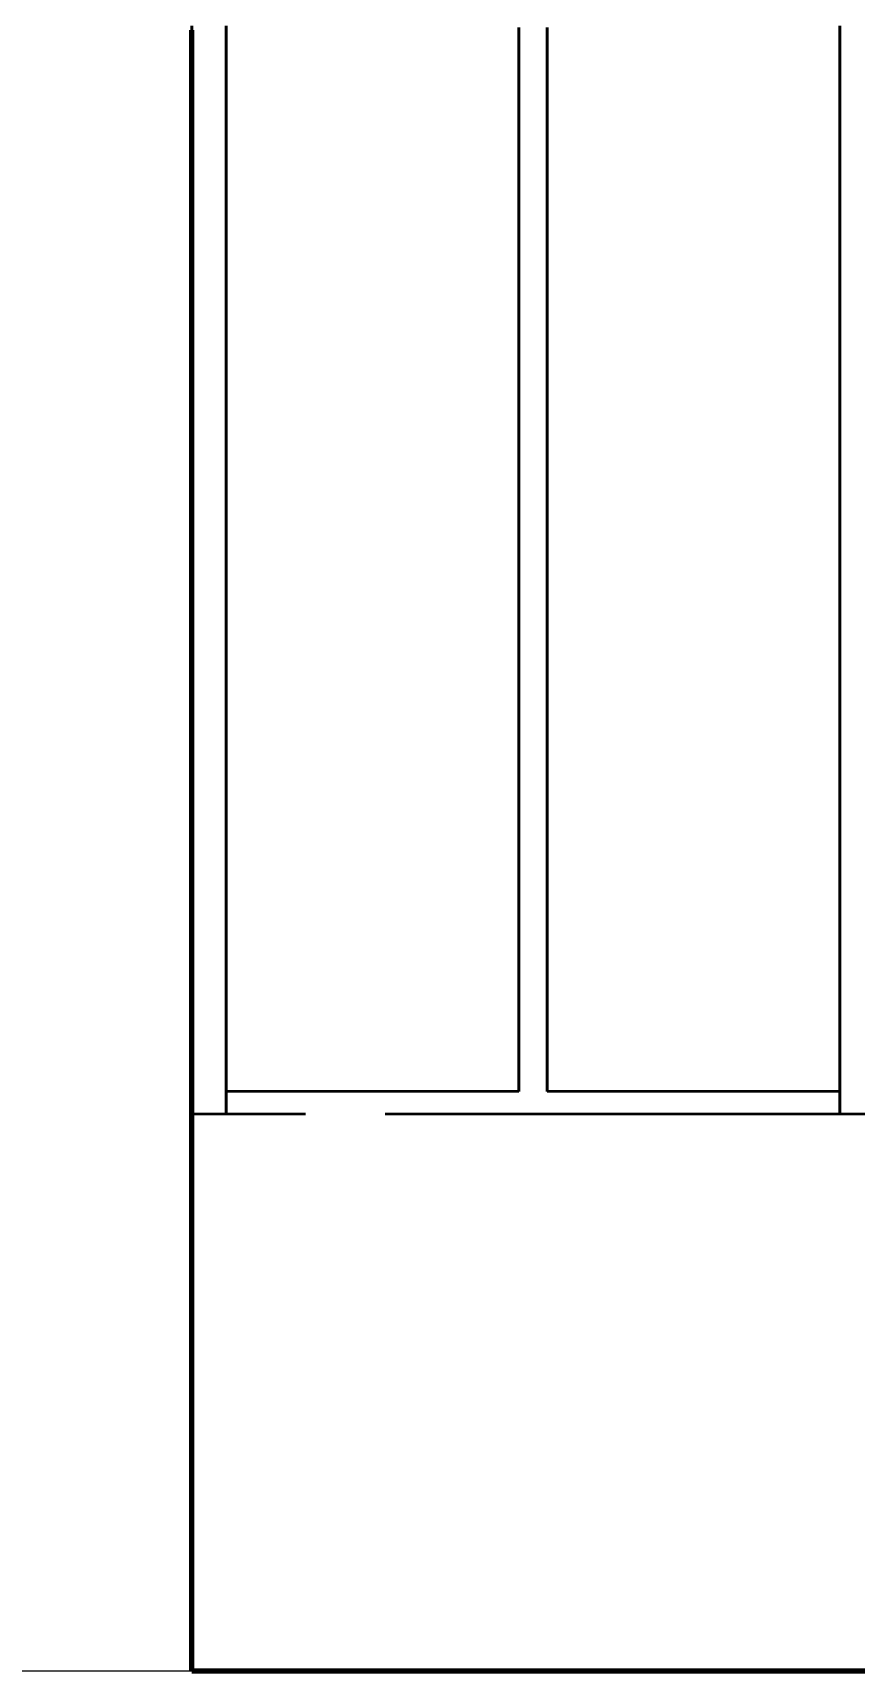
# Model space of a CAD drawing. Header units: millimetres. Extents: x 0 to 2382, y 0 to 420.
# Drawn here: x 137.39 to 144.62, y 212.21 to 226.62 of the extents above; entities that cross this region are included whole.
import ezdxf

# ---------------------------------------------------------------- set-up
doc = ezdxf.new("R2010")
doc.units = ezdxf.units.MM
doc.linetypes.add('IRAM-E-TRAZOS', pattern=[5, 4, -1])
for name, color, linetype, lineweight in [('01-VISIBLE', 7, 'CONTINUOUS', 70), ('02-OCULTA', 4, 'IRAM-E-TRAZOS', 35), ('04-COTA', 3, 'CONTINUOUS', 18)]:
    doc.layers.add(name, color=color, linetype=linetype, lineweight=lineweight)
doc.styles.add('ISO3098', font='isocpeur.ttf')
doc.dimstyles.new('FLAMA-IRAM', dxfattribs={"dimtxt": 3.5, "dimasz": 3.5, "dimexe": 2, "dimexo": 1.5, "dimgap": 1, "dimtad": 1, "dimdec": 1, "dimtxsty": 'ISO3098', "dimblk": 'IRAM_FLECHA', "dimblk1": 'IRAM_FLECHA', "dimblk2": 'IRAM_FLECHA', "dimcen": 2.5, "dimclrd": 256, "dimclre": 256, "dimclrt": 256, "dimazin": 3, "dimtfac": 1, "dimtmove": 0, "dimatfit": 3, "dimlwd": 18, "dimlwe": 18})

# ---------------------------------------------------------------- blocks, each defined once
blk = doc.blocks.new('IRAM_FLECHA')
blk.add_solid([(0, 0), (-1, 0.125), (-1, -0.125)])

msp = doc.modelspace()

# ---------------------------------------------------------------- linework, layer by layer
at = {"layer": '01-VISIBLE'}
msp.add_line((144.791, 212.209), (138.791, 212.209), dxfattribs=at)
msp.add_lwpolyline([(138.791, 212.209), (138.791, 212.297), (138.791, 212.384), (138.791, 212.472), (138.791, 212.559), (138.791, 212.647), (138.791, 212.734), (138.791, 212.822), (138.791, 212.909), (138.791, 212.997), (138.791, 213.084), (138.791, 213.172), (138.791, 213.259), (138.791, 213.347), (138.791, 213.434), (138.791, 213.522), (138.791, 213.609), (138.791, 213.697), (138.791, 213.784), (138.791, 213.872), (138.791, 213.959), (138.791, 214.047), (138.791, 214.134), (138.791, 214.222), (138.791, 214.309), (138.791, 214.397), (138.791, 214.484), (138.791, 214.572), (138.791, 214.659), (138.791, 214.747), (138.791, 214.834), (138.791, 214.922), (138.791, 215.009), (138.791, 215.097), (138.791, 215.184), (138.791, 215.272), (138.791, 215.359), (138.791, 215.447), (138.791, 215.534), (138.791, 215.622), (138.791, 215.709), (138.791, 215.797), (138.791, 215.884), (138.791, 215.972), (138.791, 216.059), (138.791, 216.147), (138.791, 216.234), (138.791, 216.322), (138.791, 216.409), (138.791, 216.497), (138.791, 216.584), (138.791, 216.672), (138.791, 216.759), (138.791, 216.847), (138.791, 216.934), (138.791, 217.022), (138.791, 217.109), (138.791, 217.197), (138.791, 217.284), (138.791, 217.372), (138.791, 217.459), (138.791, 217.547), (138.791, 217.634), (138.791, 217.722), (138.791, 217.809), (138.791, 217.897), (138.791, 217.984), (138.791, 218.072), (138.791, 218.159), (138.791, 218.247), (138.791, 218.334), (138.791, 218.422), (138.791, 218.509), (138.791, 218.597), (138.791, 218.684), (138.791, 218.772), (138.791, 218.859), (138.791, 218.947), (138.791, 219.034), (138.791, 219.122), (138.791, 219.209), (138.791, 219.297), (138.791, 219.384), (138.791, 219.472), (138.791, 219.559), (138.791, 219.647), (138.791, 219.734), (138.791, 219.822), (138.791, 219.909), (138.791, 219.997), (138.791, 220.084), (138.791, 220.172), (138.791, 220.259), (138.791, 220.347), (138.791, 220.434), (138.791, 220.522), (138.791, 220.609), (138.791, 220.697), (138.791, 220.784), (138.791, 220.872), (138.791, 220.959), (138.791, 221.047), (138.791, 221.134), (138.791, 221.222), (138.791, 221.309), (138.791, 221.397), (138.791, 221.484), (138.791, 221.572), (138.791, 221.659), (138.791, 221.747), (138.791, 221.834), (138.791, 221.922), (138.791, 222.009), (138.791, 222.097), (138.791, 222.184), (138.791, 222.272), (138.791, 222.359), (138.791, 222.447), (138.791, 222.534), (138.791, 222.622), (138.791, 222.709), (138.791, 222.797), (138.791, 222.884), (138.791, 222.972), (138.791, 223.059), (138.791, 223.147), (138.791, 223.234), (138.791, 223.322), (138.791, 223.409), (138.791, 223.497), (138.791, 223.584), (138.791, 223.672), (138.791, 223.759), (138.791, 223.847), (138.791, 223.934), (138.791, 224.022), (138.791, 224.109), (138.791, 224.197), (138.791, 224.284), (138.791, 224.372), (138.791, 224.459), (138.791, 224.547), (138.791, 224.634), (138.791, 224.722), (138.791, 224.809), (138.791, 224.897), (138.791, 224.984), (138.791, 225.072), (138.791, 225.159), (138.791, 225.247), (138.791, 225.334), (138.791, 225.422), (138.791, 225.509), (138.791, 225.597), (138.791, 225.684), (138.791, 225.772), (138.791, 225.859), (138.791, 225.947), (138.791, 226.034), (138.791, 226.122), (138.791, 226.209), (138.791, 226.297), (138.791, 226.384), (138.791, 226.472), (138.791, 226.559), (138.791, 226.647)], dxfattribs=at)
at = {"layer": '02-OCULTA'}
for p, q in [((141.666, 217.309), (139.091, 217.309)), ((144.491, 217.309), (141.916, 217.309)), ((144.791, 217.109), (138.791, 217.109)), ((144.491, 217.109), (139.091, 217.109))]:
    msp.add_line(p, q, dxfattribs=at)
for points in [[(138.791, 217.109), (138.791, 217.172), (138.791, 217.235), (138.791, 217.298), (138.791, 217.361), (138.791, 217.424), (138.791, 217.487), (138.791, 217.55), (138.791, 217.613), (138.791, 217.676), (138.791, 217.739), (138.791, 217.802), (138.791, 217.865), (138.791, 217.928), (138.791, 217.991), (138.791, 218.054), (138.791, 218.117), (138.791, 218.18), (138.791, 218.243), (138.791, 218.306), (138.791, 218.369), (138.791, 218.432), (138.791, 218.495), (138.791, 218.558), (138.791, 218.621), (138.791, 218.684), (138.791, 218.747), (138.791, 218.81), (138.791, 218.873), (138.791, 218.936), (138.791, 218.999), (138.791, 219.062), (138.791, 219.125), (138.791, 219.188), (138.791, 219.251), (138.791, 219.314), (138.791, 219.377), (138.791, 219.44), (138.791, 219.503), (138.791, 219.566), (138.791, 219.629), (138.791, 219.692), (138.791, 219.755), (138.791, 219.818), (138.791, 219.881), (138.791, 219.944), (138.791, 220.007), (138.791, 220.07), (138.791, 220.133), (138.791, 220.196), (138.791, 220.259), (138.791, 220.322), (138.791, 220.385), (138.791, 220.448), (138.791, 220.511), (138.791, 220.574), (138.791, 220.637), (138.791, 220.7), (138.791, 220.763), (138.791, 220.826), (138.791, 220.889), (138.791, 220.952), (138.791, 221.015), (138.791, 221.078), (138.791, 221.141), (138.791, 221.204), (138.791, 221.267), (138.791, 221.33), (138.791, 221.393), (138.791, 221.456), (138.791, 221.519), (138.791, 221.582), (138.791, 221.645), (138.791, 221.708), (138.791, 221.771), (138.791, 221.834), (138.791, 221.897), (138.791, 221.96), (138.791, 222.023), (138.791, 222.086), (138.791, 222.149), (138.791, 222.212), (138.791, 222.275), (138.791, 222.338), (138.791, 222.401), (138.791, 222.464), (138.791, 222.527), (138.791, 222.59), (138.791, 222.653), (138.791, 222.716), (138.791, 222.779), (138.791, 222.842), (138.791, 222.905), (138.791, 222.968), (138.791, 223.031), (138.791, 223.094), (138.791, 223.157), (138.791, 223.22), (138.791, 223.283), (138.791, 223.346), (138.791, 223.409), (138.791, 223.472), (138.791, 223.535), (138.791, 223.598), (138.791, 223.661), (138.791, 223.724), (138.791, 223.787), (138.791, 223.85), (138.791, 223.913), (138.791, 223.976), (138.791, 224.039), (138.791, 224.102), (138.791, 224.165), (138.791, 224.228), (138.791, 224.291), (138.791, 224.354), (138.791, 224.417), (138.791, 224.48), (138.791, 224.543), (138.791, 224.606), (138.791, 224.669), (138.791, 224.732), (138.791, 224.795), (138.791, 224.858), (138.791, 224.921), (138.791, 224.984), (138.791, 225.047), (138.791, 225.11), (138.791, 225.173), (138.791, 225.236), (138.791, 225.299), (138.791, 225.362), (138.791, 225.425), (138.791, 225.488), (138.791, 225.551), (138.791, 225.614), (138.791, 225.677), (138.791, 225.74), (138.791, 225.803), (138.791, 225.866), (138.791, 225.929), (138.791, 225.992), (138.791, 226.055), (138.791, 226.118), (138.791, 226.181), (138.791, 226.244), (138.791, 226.307), (138.791, 226.37), (138.791, 226.433), (138.791, 226.496), (138.791, 226.559), (138.791, 226.622), (138.791, 226.685)], [(138.791, 226.685), (138.791, 226.622), (138.791, 226.559), (138.791, 226.496), (138.791, 226.433), (138.791, 226.37), (138.791, 226.307), (138.791, 226.244), (138.791, 226.181), (138.791, 226.118), (138.791, 226.055), (138.791, 225.992), (138.791, 225.929), (138.791, 225.866), (138.791, 225.803), (138.791, 225.74), (138.791, 225.677), (138.791, 225.614), (138.791, 225.551), (138.791, 225.488), (138.791, 225.425), (138.791, 225.362), (138.791, 225.299), (138.791, 225.236), (138.791, 225.173), (138.791, 225.11), (138.791, 225.047), (138.791, 224.984), (138.791, 224.921), (138.791, 224.858), (138.791, 224.795), (138.791, 224.732), (138.791, 224.669), (138.791, 224.606), (138.791, 224.543), (138.791, 224.48), (138.791, 224.417), (138.791, 224.354), (138.791, 224.291), (138.791, 224.228), (138.791, 224.165), (138.791, 224.102), (138.791, 224.039), (138.791, 223.976), (138.791, 223.913), (138.791, 223.85), (138.791, 223.787), (138.791, 223.724), (138.791, 223.661), (138.791, 223.598), (138.791, 223.535), (138.791, 223.472), (138.791, 223.409), (138.791, 223.346), (138.791, 223.283), (138.791, 223.22), (138.791, 223.157), (138.791, 223.094), (138.791, 223.031), (138.791, 222.968), (138.791, 222.905), (138.791, 222.842), (138.791, 222.779), (138.791, 222.716), (138.791, 222.653), (138.791, 222.59), (138.791, 222.527), (138.791, 222.464), (138.791, 222.401), (138.791, 222.338), (138.791, 222.275), (138.791, 222.212), (138.791, 222.149), (138.791, 222.086), (138.791, 222.023), (138.791, 221.96), (138.791, 221.897), (138.791, 221.834), (138.791, 221.771), (138.791, 221.708), (138.791, 221.645), (138.791, 221.582), (138.791, 221.519), (138.791, 221.456), (138.791, 221.393), (138.791, 221.33), (138.791, 221.267), (138.791, 221.204), (138.791, 221.141), (138.791, 221.078), (138.791, 221.015), (138.791, 220.952), (138.791, 220.889), (138.791, 220.826), (138.791, 220.763), (138.791, 220.7), (138.791, 220.637), (138.791, 220.574), (138.791, 220.511), (138.791, 220.448), (138.791, 220.385), (138.791, 220.322), (138.791, 220.259), (138.791, 220.196), (138.791, 220.133), (138.791, 220.07), (138.791, 220.007), (138.791, 219.944), (138.791, 219.881), (138.791, 219.818), (138.791, 219.755), (138.791, 219.692), (138.791, 219.629), (138.791, 219.566), (138.791, 219.503), (138.791, 219.44), (138.791, 219.377), (138.791, 219.314), (138.791, 219.251), (138.791, 219.188), (138.791, 219.125), (138.791, 219.062), (138.791, 218.999), (138.791, 218.936), (138.791, 218.873), (138.791, 218.81), (138.791, 218.747), (138.791, 218.684), (138.791, 218.621), (138.791, 218.558), (138.791, 218.495), (138.791, 218.432), (138.791, 218.369), (138.791, 218.306), (138.791, 218.243), (138.791, 218.18), (138.791, 218.117), (138.791, 218.054), (138.791, 217.991), (138.791, 217.928), (138.791, 217.865), (138.791, 217.802), (138.791, 217.739), (138.791, 217.676), (138.791, 217.613), (138.791, 217.55), (138.791, 217.487), (138.791, 217.424), (138.791, 217.361), (138.791, 217.298), (138.791, 217.235), (138.791, 217.172), (138.791, 217.109)], [(138.791, 226.647), (138.791, 226.559), (138.791, 226.472), (138.791, 226.384), (138.791, 226.297), (138.791, 226.209), (138.791, 226.122), (138.791, 226.034), (138.791, 225.947), (138.791, 225.859), (138.791, 225.772), (138.791, 225.684), (138.791, 225.597), (138.791, 225.509), (138.791, 225.422), (138.791, 225.334), (138.791, 225.247), (138.791, 225.159), (138.791, 225.072), (138.791, 224.984), (138.791, 224.897), (138.791, 224.809), (138.791, 224.722), (138.791, 224.634), (138.791, 224.547), (138.791, 224.459), (138.791, 224.372), (138.791, 224.284), (138.791, 224.197), (138.791, 224.109), (138.791, 224.022), (138.791, 223.934), (138.791, 223.847), (138.791, 223.759), (138.791, 223.672), (138.791, 223.584), (138.791, 223.497), (138.791, 223.409), (138.791, 223.322), (138.791, 223.234), (138.791, 223.147), (138.791, 223.059), (138.791, 222.972), (138.791, 222.884), (138.791, 222.797), (138.791, 222.709), (138.791, 222.622), (138.791, 222.534), (138.791, 222.447), (138.791, 222.359), (138.791, 222.272), (138.791, 222.184), (138.791, 222.097), (138.791, 222.009), (138.791, 221.922), (138.791, 221.834), (138.791, 221.747), (138.791, 221.659), (138.791, 221.572), (138.791, 221.484), (138.791, 221.397), (138.791, 221.309), (138.791, 221.222), (138.791, 221.134), (138.791, 221.047), (138.791, 220.959), (138.791, 220.872), (138.791, 220.784), (138.791, 220.697), (138.791, 220.609), (138.791, 220.522), (138.791, 220.434), (138.791, 220.347), (138.791, 220.259), (138.791, 220.172), (138.791, 220.084), (138.791, 219.997), (138.791, 219.909), (138.791, 219.822), (138.791, 219.734), (138.791, 219.647), (138.791, 219.559), (138.791, 219.472), (138.791, 219.384), (138.791, 219.297), (138.791, 219.209), (138.791, 219.122), (138.791, 219.034), (138.791, 218.947), (138.791, 218.859), (138.791, 218.772), (138.791, 218.684), (138.791, 218.597), (138.791, 218.509), (138.791, 218.422), (138.791, 218.334), (138.791, 218.247), (138.791, 218.159), (138.791, 218.072), (138.791, 217.984), (138.791, 217.897), (138.791, 217.809), (138.791, 217.722), (138.791, 217.634), (138.791, 217.547), (138.791, 217.459), (138.791, 217.372), (138.791, 217.284), (138.791, 217.197), (138.791, 217.109), (138.791, 217.022), (138.791, 216.934), (138.791, 216.847), (138.791, 216.759), (138.791, 216.672), (138.791, 216.584), (138.791, 216.497), (138.791, 216.409), (138.791, 216.322), (138.791, 216.234), (138.791, 216.147), (138.791, 216.059), (138.791, 215.972), (138.791, 215.884), (138.791, 215.797), (138.791, 215.709), (138.791, 215.622), (138.791, 215.534), (138.791, 215.447), (138.791, 215.359), (138.791, 215.272), (138.791, 215.184), (138.791, 215.097), (138.791, 215.009), (138.791, 214.922), (138.791, 214.834), (138.791, 214.747), (138.791, 214.659), (138.791, 214.572), (138.791, 214.484), (138.791, 214.397), (138.791, 214.309), (138.791, 214.222), (138.791, 214.134), (138.791, 214.047), (138.791, 213.959), (138.791, 213.872), (138.791, 213.784), (138.791, 213.697), (138.791, 213.609), (138.791, 213.522), (138.791, 213.434), (138.791, 213.347), (138.791, 213.259), (138.791, 213.172), (138.791, 213.084), (138.791, 212.997), (138.791, 212.909), (138.791, 212.822), (138.791, 212.734), (138.791, 212.647), (138.791, 212.559), (138.791, 212.472), (138.791, 212.384), (138.791, 212.297), (138.791, 212.209)], [(139.091, 217.109), (139.091, 217.172), (139.091, 217.235), (139.091, 217.298), (139.091, 217.361), (139.091, 217.424), (139.091, 217.487), (139.091, 217.55), (139.091, 217.613), (139.091, 217.676), (139.091, 217.739), (139.091, 217.802), (139.091, 217.865), (139.091, 217.928), (139.091, 217.991), (139.091, 218.054), (139.091, 218.117), (139.091, 218.18), (139.091, 218.243), (139.091, 218.306), (139.091, 218.369), (139.091, 218.432), (139.091, 218.495), (139.091, 218.558), (139.091, 218.621), (139.091, 218.684), (139.091, 218.747), (139.091, 218.81), (139.091, 218.873), (139.091, 218.936), (139.091, 218.999), (139.091, 219.062), (139.091, 219.125), (139.091, 219.188), (139.091, 219.251), (139.091, 219.314), (139.091, 219.377), (139.091, 219.44), (139.091, 219.503), (139.091, 219.566), (139.091, 219.629), (139.091, 219.692), (139.091, 219.755), (139.091, 219.818), (139.091, 219.881), (139.091, 219.944), (139.091, 220.007), (139.091, 220.07), (139.091, 220.133), (139.091, 220.196), (139.091, 220.259), (139.091, 220.322), (139.091, 220.385), (139.091, 220.448), (139.091, 220.511), (139.091, 220.574), (139.091, 220.637), (139.091, 220.7), (139.091, 220.763), (139.091, 220.826), (139.091, 220.889), (139.091, 220.952), (139.091, 221.015), (139.091, 221.078), (139.091, 221.141), (139.091, 221.204), (139.091, 221.267), (139.091, 221.33), (139.091, 221.393), (139.091, 221.456), (139.091, 221.519), (139.091, 221.582), (139.091, 221.645), (139.091, 221.708), (139.091, 221.771), (139.091, 221.834), (139.091, 221.897), (139.091, 221.96), (139.091, 222.023), (139.091, 222.086), (139.091, 222.149), (139.091, 222.212), (139.091, 222.275), (139.091, 222.338), (139.091, 222.401), (139.091, 222.464), (139.091, 222.527), (139.091, 222.59), (139.091, 222.653), (139.091, 222.716), (139.091, 222.779), (139.091, 222.842), (139.091, 222.905), (139.091, 222.968), (139.091, 223.031), (139.091, 223.094), (139.091, 223.157), (139.091, 223.22), (139.091, 223.283), (139.091, 223.346), (139.091, 223.409), (139.091, 223.472), (139.091, 223.535), (139.091, 223.598), (139.091, 223.661), (139.091, 223.724), (139.091, 223.787), (139.091, 223.85), (139.091, 223.913), (139.091, 223.976), (139.091, 224.039), (139.091, 224.102), (139.091, 224.165), (139.091, 224.228), (139.091, 224.291), (139.091, 224.354), (139.091, 224.417), (139.091, 224.48), (139.091, 224.543), (139.091, 224.606), (139.091, 224.669), (139.091, 224.732), (139.091, 224.795), (139.091, 224.858), (139.091, 224.921), (139.091, 224.984), (139.091, 225.047), (139.091, 225.11), (139.091, 225.173), (139.091, 225.236), (139.091, 225.299), (139.091, 225.362), (139.091, 225.425), (139.091, 225.488), (139.091, 225.551), (139.091, 225.614), (139.091, 225.677), (139.091, 225.74), (139.091, 225.803), (139.091, 225.866), (139.091, 225.929), (139.091, 225.992), (139.091, 226.055), (139.091, 226.118), (139.091, 226.181), (139.091, 226.244), (139.091, 226.307), (139.091, 226.37), (139.091, 226.433), (139.091, 226.496), (139.091, 226.559), (139.091, 226.622), (139.091, 226.685)], [(139.091, 226.685), (139.091, 226.622), (139.091, 226.559), (139.091, 226.496), (139.091, 226.433), (139.091, 226.37), (139.091, 226.307), (139.091, 226.244), (139.091, 226.181), (139.091, 226.118), (139.091, 226.055), (139.091, 225.992), (139.091, 225.929), (139.091, 225.866), (139.091, 225.803), (139.091, 225.74), (139.091, 225.677), (139.091, 225.614), (139.091, 225.551), (139.091, 225.488), (139.091, 225.425), (139.091, 225.362), (139.091, 225.299), (139.091, 225.236), (139.091, 225.173), (139.091, 225.11), (139.091, 225.047), (139.091, 224.984), (139.091, 224.921), (139.091, 224.858), (139.091, 224.795), (139.091, 224.732), (139.091, 224.669), (139.091, 224.606), (139.091, 224.543), (139.091, 224.48), (139.091, 224.417), (139.091, 224.354), (139.091, 224.291), (139.091, 224.228), (139.091, 224.165), (139.091, 224.102), (139.091, 224.039), (139.091, 223.976), (139.091, 223.913), (139.091, 223.85), (139.091, 223.787), (139.091, 223.724), (139.091, 223.661), (139.091, 223.598), (139.091, 223.535), (139.091, 223.472), (139.091, 223.409), (139.091, 223.346), (139.091, 223.283), (139.091, 223.22), (139.091, 223.157), (139.091, 223.094), (139.091, 223.031), (139.091, 222.968), (139.091, 222.905), (139.091, 222.842), (139.091, 222.779), (139.091, 222.716), (139.091, 222.653), (139.091, 222.59), (139.091, 222.527), (139.091, 222.464), (139.091, 222.401), (139.091, 222.338), (139.091, 222.275), (139.091, 222.212), (139.091, 222.149), (139.091, 222.086), (139.091, 222.023), (139.091, 221.96), (139.091, 221.897), (139.091, 221.834), (139.091, 221.771), (139.091, 221.708), (139.091, 221.645), (139.091, 221.582), (139.091, 221.519), (139.091, 221.456), (139.091, 221.393), (139.091, 221.33), (139.091, 221.267), (139.091, 221.204), (139.091, 221.141), (139.091, 221.078), (139.091, 221.015), (139.091, 220.952), (139.091, 220.889), (139.091, 220.826), (139.091, 220.763), (139.091, 220.7), (139.091, 220.637), (139.091, 220.574), (139.091, 220.511), (139.091, 220.448), (139.091, 220.385), (139.091, 220.322), (139.091, 220.259), (139.091, 220.196), (139.091, 220.133), (139.091, 220.07), (139.091, 220.007), (139.091, 219.944), (139.091, 219.881), (139.091, 219.818), (139.091, 219.755), (139.091, 219.692), (139.091, 219.629), (139.091, 219.566), (139.091, 219.503), (139.091, 219.44), (139.091, 219.377), (139.091, 219.314), (139.091, 219.251), (139.091, 219.188), (139.091, 219.125), (139.091, 219.062), (139.091, 218.999), (139.091, 218.936), (139.091, 218.873), (139.091, 218.81), (139.091, 218.747), (139.091, 218.684), (139.091, 218.621), (139.091, 218.558), (139.091, 218.495), (139.091, 218.432), (139.091, 218.369), (139.091, 218.306), (139.091, 218.243), (139.091, 218.18), (139.091, 218.117), (139.091, 218.054), (139.091, 217.991), (139.091, 217.928), (139.091, 217.865), (139.091, 217.802), (139.091, 217.739), (139.091, 217.676), (139.091, 217.613), (139.091, 217.55), (139.091, 217.487), (139.091, 217.424), (139.091, 217.361), (139.091, 217.298), (139.091, 217.235), (139.091, 217.172), (139.091, 217.109)], [(139.091, 217.309), (139.091, 217.371), (139.091, 217.433), (139.091, 217.495), (139.091, 217.557), (139.091, 217.619), (139.091, 217.681), (139.091, 217.743), (139.091, 217.805), (139.091, 217.867), (139.091, 217.929), (139.091, 217.991), (139.091, 218.053), (139.091, 218.115), (139.091, 218.177), (139.091, 218.239), (139.091, 218.301), (139.091, 218.363), (139.091, 218.425), (139.091, 218.487), (139.091, 218.549), (139.091, 218.611), (139.091, 218.673), (139.091, 218.735), (139.091, 218.797), (139.091, 218.859), (139.091, 218.921), (139.091, 218.983), (139.091, 219.045), (139.091, 219.107), (139.091, 219.169), (139.091, 219.231), (139.091, 219.293), (139.091, 219.355), (139.091, 219.417), (139.091, 219.479), (139.091, 219.541), (139.091, 219.603), (139.091, 219.665), (139.091, 219.727), (139.091, 219.789), (139.091, 219.851), (139.091, 219.913), (139.091, 219.975), (139.091, 220.037), (139.091, 220.099), (139.091, 220.161), (139.091, 220.223), (139.091, 220.285), (139.091, 220.347), (139.091, 220.409), (139.091, 220.471), (139.091, 220.533), (139.091, 220.595), (139.091, 220.657), (139.091, 220.719), (139.091, 220.781), (139.091, 220.843), (139.091, 220.905), (139.091, 220.967), (139.091, 221.029), (139.091, 221.091), (139.091, 221.153), (139.091, 221.215), (139.091, 221.277), (139.091, 221.339), (139.091, 221.401), (139.091, 221.463), (139.091, 221.525), (139.091, 221.587), (139.091, 221.649), (139.091, 221.711), (139.091, 221.773), (139.091, 221.835), (139.091, 221.897), (139.091, 221.959), (139.091, 222.021), (139.091, 222.083), (139.091, 222.145), (139.091, 222.207), (139.091, 222.269), (139.091, 222.331), (139.091, 222.393), (139.091, 222.455), (139.091, 222.517), (139.091, 222.579), (139.091, 222.641), (139.091, 222.703), (139.091, 222.765), (139.091, 222.827), (139.091, 222.889), (139.091, 222.951), (139.091, 223.013), (139.091, 223.075), (139.091, 223.137), (139.091, 223.199), (139.091, 223.261), (139.091, 223.323), (139.091, 223.385), (139.091, 223.447), (139.091, 223.509), (139.091, 223.571), (139.091, 223.633), (139.091, 223.695), (139.091, 223.757), (139.091, 223.819), (139.091, 223.881), (139.091, 223.943), (139.091, 224.005), (139.091, 224.067), (139.091, 224.129), (139.091, 224.191), (139.091, 224.253), (139.091, 224.315), (139.091, 224.377), (139.091, 224.439), (139.091, 224.501), (139.091, 224.563), (139.091, 224.625), (139.091, 224.687), (139.091, 224.749), (139.091, 224.811), (139.091, 224.873), (139.091, 224.935), (139.091, 224.997), (139.091, 225.059), (139.091, 225.121), (139.091, 225.183), (139.091, 225.245), (139.091, 225.307), (139.091, 225.369), (139.091, 225.431), (139.091, 225.493), (139.091, 225.555), (139.091, 225.617), (139.091, 225.679), (139.091, 225.741), (139.091, 225.803), (139.091, 225.865), (139.091, 225.927), (139.091, 225.989), (139.091, 226.051), (139.091, 226.113), (139.091, 226.175), (139.091, 226.237), (139.091, 226.299), (139.091, 226.361), (139.091, 226.423), (139.091, 226.485), (139.091, 226.547), (139.091, 226.609), (139.091, 226.671)], [(139.091, 226.671), (139.091, 226.609), (139.091, 226.547), (139.091, 226.485), (139.091, 226.423), (139.091, 226.361), (139.091, 226.299), (139.091, 226.237), (139.091, 226.175), (139.091, 226.113), (139.091, 226.051), (139.091, 225.989), (139.091, 225.927), (139.091, 225.865), (139.091, 225.803), (139.091, 225.741), (139.091, 225.679), (139.091, 225.617), (139.091, 225.555), (139.091, 225.493), (139.091, 225.431), (139.091, 225.369), (139.091, 225.307), (139.091, 225.245), (139.091, 225.183), (139.091, 225.121), (139.091, 225.059), (139.091, 224.997), (139.091, 224.935), (139.091, 224.873), (139.091, 224.811), (139.091, 224.749), (139.091, 224.687), (139.091, 224.625), (139.091, 224.563), (139.091, 224.501), (139.091, 224.439), (139.091, 224.377), (139.091, 224.315), (139.091, 224.253), (139.091, 224.191), (139.091, 224.129), (139.091, 224.067), (139.091, 224.005), (139.091, 223.943), (139.091, 223.881), (139.091, 223.819), (139.091, 223.757), (139.091, 223.695), (139.091, 223.633), (139.091, 223.571), (139.091, 223.509), (139.091, 223.447), (139.091, 223.385), (139.091, 223.323), (139.091, 223.261), (139.091, 223.199), (139.091, 223.137), (139.091, 223.075), (139.091, 223.013), (139.091, 222.951), (139.091, 222.889), (139.091, 222.827), (139.091, 222.765), (139.091, 222.703), (139.091, 222.641), (139.091, 222.579), (139.091, 222.517), (139.091, 222.455), (139.091, 222.393), (139.091, 222.331), (139.091, 222.269), (139.091, 222.207), (139.091, 222.145), (139.091, 222.083), (139.091, 222.021), (139.091, 221.959), (139.091, 221.897), (139.091, 221.835), (139.091, 221.773), (139.091, 221.711), (139.091, 221.649), (139.091, 221.587), (139.091, 221.525), (139.091, 221.463), (139.091, 221.401), (139.091, 221.339), (139.091, 221.277), (139.091, 221.215), (139.091, 221.153), (139.091, 221.091), (139.091, 221.029), (139.091, 220.967), (139.091, 220.905), (139.091, 220.843), (139.091, 220.781), (139.091, 220.719), (139.091, 220.657), (139.091, 220.595), (139.091, 220.533), (139.091, 220.471), (139.091, 220.409), (139.091, 220.347), (139.091, 220.285), (139.091, 220.223), (139.091, 220.161), (139.091, 220.099), (139.091, 220.037), (139.091, 219.975), (139.091, 219.913), (139.091, 219.851), (139.091, 219.789), (139.091, 219.727), (139.091, 219.665), (139.091, 219.603), (139.091, 219.541), (139.091, 219.479), (139.091, 219.417), (139.091, 219.355), (139.091, 219.293), (139.091, 219.231), (139.091, 219.169), (139.091, 219.107), (139.091, 219.045), (139.091, 218.983), (139.091, 218.921), (139.091, 218.859), (139.091, 218.797), (139.091, 218.735), (139.091, 218.673), (139.091, 218.611), (139.091, 218.549), (139.091, 218.487), (139.091, 218.425), (139.091, 218.363), (139.091, 218.301), (139.091, 218.239), (139.091, 218.177), (139.091, 218.115), (139.091, 218.053), (139.091, 217.991), (139.091, 217.929), (139.091, 217.867), (139.091, 217.805), (139.091, 217.743), (139.091, 217.681), (139.091, 217.619), (139.091, 217.557), (139.091, 217.495), (139.091, 217.433), (139.091, 217.371), (139.091, 217.309)], [(141.666, 217.309), (141.666, 217.371), (141.666, 217.433), (141.666, 217.495), (141.666, 217.557), (141.666, 217.619), (141.666, 217.681), (141.666, 217.743), (141.666, 217.805), (141.666, 217.867), (141.666, 217.929), (141.666, 217.991), (141.666, 218.053), (141.666, 218.115), (141.666, 218.177), (141.666, 218.239), (141.666, 218.301), (141.666, 218.363), (141.666, 218.425), (141.666, 218.487), (141.666, 218.549), (141.666, 218.611), (141.666, 218.673), (141.666, 218.735), (141.666, 218.797), (141.666, 218.859), (141.666, 218.921), (141.666, 218.983), (141.666, 219.045), (141.666, 219.107), (141.666, 219.169), (141.666, 219.231), (141.666, 219.293), (141.666, 219.355), (141.666, 219.417), (141.666, 219.479), (141.666, 219.541), (141.666, 219.603), (141.666, 219.665), (141.666, 219.727), (141.666, 219.789), (141.666, 219.851), (141.666, 219.913), (141.666, 219.975), (141.666, 220.037), (141.666, 220.099), (141.666, 220.161), (141.666, 220.223), (141.666, 220.285), (141.666, 220.347), (141.666, 220.409), (141.666, 220.471), (141.666, 220.533), (141.666, 220.595), (141.666, 220.657), (141.666, 220.719), (141.666, 220.781), (141.666, 220.843), (141.666, 220.905), (141.666, 220.967), (141.666, 221.029), (141.666, 221.091), (141.666, 221.153), (141.666, 221.215), (141.666, 221.277), (141.666, 221.339), (141.666, 221.401), (141.666, 221.463), (141.666, 221.525), (141.666, 221.587), (141.666, 221.649), (141.666, 221.711), (141.666, 221.773), (141.666, 221.835), (141.666, 221.897), (141.666, 221.959), (141.666, 222.021), (141.666, 222.083), (141.666, 222.145), (141.666, 222.207), (141.666, 222.269), (141.666, 222.331), (141.666, 222.393), (141.666, 222.455), (141.666, 222.517), (141.666, 222.579), (141.666, 222.641), (141.666, 222.703), (141.666, 222.765), (141.666, 222.827), (141.666, 222.889), (141.666, 222.951), (141.666, 223.013), (141.666, 223.075), (141.666, 223.137), (141.666, 223.199), (141.666, 223.261), (141.666, 223.323), (141.666, 223.385), (141.666, 223.447), (141.666, 223.509), (141.666, 223.571), (141.666, 223.633), (141.666, 223.695), (141.666, 223.757), (141.666, 223.819), (141.666, 223.881), (141.666, 223.943), (141.666, 224.005), (141.666, 224.067), (141.666, 224.129), (141.666, 224.191), (141.666, 224.253), (141.666, 224.315), (141.666, 224.377), (141.666, 224.439), (141.666, 224.501), (141.666, 224.563), (141.666, 224.625), (141.666, 224.687), (141.666, 224.749), (141.666, 224.811), (141.666, 224.873), (141.666, 224.935), (141.666, 224.997), (141.666, 225.059), (141.666, 225.121), (141.666, 225.183), (141.666, 225.245), (141.666, 225.307), (141.666, 225.369), (141.666, 225.431), (141.666, 225.493), (141.666, 225.555), (141.666, 225.617), (141.666, 225.679), (141.666, 225.741), (141.666, 225.803), (141.666, 225.865), (141.666, 225.927), (141.666, 225.989), (141.666, 226.051), (141.666, 226.113), (141.666, 226.175), (141.666, 226.237), (141.666, 226.299), (141.666, 226.361), (141.666, 226.423), (141.666, 226.485), (141.666, 226.547), (141.666, 226.609), (141.666, 226.671)], [(141.666, 226.671), (141.666, 226.609), (141.666, 226.547), (141.666, 226.485), (141.666, 226.423), (141.666, 226.361), (141.666, 226.299), (141.666, 226.237), (141.666, 226.175), (141.666, 226.113), (141.666, 226.051), (141.666, 225.989), (141.666, 225.927), (141.666, 225.865), (141.666, 225.803), (141.666, 225.741), (141.666, 225.679), (141.666, 225.617), (141.666, 225.555), (141.666, 225.493), (141.666, 225.431), (141.666, 225.369), (141.666, 225.307), (141.666, 225.245), (141.666, 225.183), (141.666, 225.121), (141.666, 225.059), (141.666, 224.997), (141.666, 224.935), (141.666, 224.873), (141.666, 224.811), (141.666, 224.749), (141.666, 224.687), (141.666, 224.625), (141.666, 224.563), (141.666, 224.501), (141.666, 224.439), (141.666, 224.377), (141.666, 224.315), (141.666, 224.253), (141.666, 224.191), (141.666, 224.129), (141.666, 224.067), (141.666, 224.005), (141.666, 223.943), (141.666, 223.881), (141.666, 223.819), (141.666, 223.757), (141.666, 223.695), (141.666, 223.633), (141.666, 223.571), (141.666, 223.509), (141.666, 223.447), (141.666, 223.385), (141.666, 223.323), (141.666, 223.261), (141.666, 223.199), (141.666, 223.137), (141.666, 223.075), (141.666, 223.013), (141.666, 222.951), (141.666, 222.889), (141.666, 222.827), (141.666, 222.765), (141.666, 222.703), (141.666, 222.641), (141.666, 222.579), (141.666, 222.517), (141.666, 222.455), (141.666, 222.393), (141.666, 222.331), (141.666, 222.269), (141.666, 222.207), (141.666, 222.145), (141.666, 222.083), (141.666, 222.021), (141.666, 221.959), (141.666, 221.897), (141.666, 221.835), (141.666, 221.773), (141.666, 221.711), (141.666, 221.649), (141.666, 221.587), (141.666, 221.525), (141.666, 221.463), (141.666, 221.401), (141.666, 221.339), (141.666, 221.277), (141.666, 221.215), (141.666, 221.153), (141.666, 221.091), (141.666, 221.029), (141.666, 220.967), (141.666, 220.905), (141.666, 220.843), (141.666, 220.781), (141.666, 220.719), (141.666, 220.657), (141.666, 220.595), (141.666, 220.533), (141.666, 220.471), (141.666, 220.409), (141.666, 220.347), (141.666, 220.285), (141.666, 220.223), (141.666, 220.161), (141.666, 220.099), (141.666, 220.037), (141.666, 219.975), (141.666, 219.913), (141.666, 219.851), (141.666, 219.789), (141.666, 219.727), (141.666, 219.665), (141.666, 219.603), (141.666, 219.541), (141.666, 219.479), (141.666, 219.417), (141.666, 219.355), (141.666, 219.293), (141.666, 219.231), (141.666, 219.169), (141.666, 219.107), (141.666, 219.045), (141.666, 218.983), (141.666, 218.921), (141.666, 218.859), (141.666, 218.797), (141.666, 218.735), (141.666, 218.673), (141.666, 218.611), (141.666, 218.549), (141.666, 218.487), (141.666, 218.425), (141.666, 218.363), (141.666, 218.301), (141.666, 218.239), (141.666, 218.177), (141.666, 218.115), (141.666, 218.053), (141.666, 217.991), (141.666, 217.929), (141.666, 217.867), (141.666, 217.805), (141.666, 217.743), (141.666, 217.681), (141.666, 217.619), (141.666, 217.557), (141.666, 217.495), (141.666, 217.433), (141.666, 217.371), (141.666, 217.309)], [(141.916, 217.309), (141.916, 217.371), (141.916, 217.433), (141.916, 217.495), (141.916, 217.557), (141.916, 217.619), (141.916, 217.681), (141.916, 217.743), (141.916, 217.805), (141.916, 217.867), (141.916, 217.929), (141.916, 217.991), (141.916, 218.053), (141.916, 218.115), (141.916, 218.177), (141.916, 218.239), (141.916, 218.301), (141.916, 218.363), (141.916, 218.425), (141.916, 218.487), (141.916, 218.549), (141.916, 218.611), (141.916, 218.673), (141.916, 218.735), (141.916, 218.797), (141.916, 218.859), (141.916, 218.921), (141.916, 218.983), (141.916, 219.045), (141.916, 219.107), (141.916, 219.169), (141.916, 219.231), (141.916, 219.293), (141.916, 219.355), (141.916, 219.417), (141.916, 219.479), (141.916, 219.541), (141.916, 219.603), (141.916, 219.665), (141.916, 219.727), (141.916, 219.789), (141.916, 219.851), (141.916, 219.913), (141.916, 219.975), (141.916, 220.037), (141.916, 220.099), (141.916, 220.161), (141.916, 220.223), (141.916, 220.285), (141.916, 220.347), (141.916, 220.409), (141.916, 220.471), (141.916, 220.533), (141.916, 220.595), (141.916, 220.657), (141.916, 220.719), (141.916, 220.781), (141.916, 220.843), (141.916, 220.905), (141.916, 220.967), (141.916, 221.029), (141.916, 221.091), (141.916, 221.153), (141.916, 221.215), (141.916, 221.277), (141.916, 221.339), (141.916, 221.401), (141.916, 221.463), (141.916, 221.525), (141.916, 221.587), (141.916, 221.649), (141.916, 221.711), (141.916, 221.773), (141.916, 221.835), (141.916, 221.897), (141.916, 221.959), (141.916, 222.021), (141.916, 222.083), (141.916, 222.145), (141.916, 222.207), (141.916, 222.269), (141.916, 222.331), (141.916, 222.393), (141.916, 222.455), (141.916, 222.517), (141.916, 222.579), (141.916, 222.641), (141.916, 222.703), (141.916, 222.765), (141.916, 222.827), (141.916, 222.889), (141.916, 222.951), (141.916, 223.013), (141.916, 223.075), (141.916, 223.137), (141.916, 223.199), (141.916, 223.261), (141.916, 223.323), (141.916, 223.385), (141.916, 223.447), (141.916, 223.509), (141.916, 223.571), (141.916, 223.633), (141.916, 223.695), (141.916, 223.757), (141.916, 223.819), (141.916, 223.881), (141.916, 223.943), (141.916, 224.005), (141.916, 224.067), (141.916, 224.129), (141.916, 224.191), (141.916, 224.253), (141.916, 224.315), (141.916, 224.377), (141.916, 224.439), (141.916, 224.501), (141.916, 224.563), (141.916, 224.625), (141.916, 224.687), (141.916, 224.749), (141.916, 224.811), (141.916, 224.873), (141.916, 224.935), (141.916, 224.997), (141.916, 225.059), (141.916, 225.121), (141.916, 225.183), (141.916, 225.245), (141.916, 225.307), (141.916, 225.369), (141.916, 225.431), (141.916, 225.493), (141.916, 225.555), (141.916, 225.617), (141.916, 225.679), (141.916, 225.741), (141.916, 225.803), (141.916, 225.865), (141.916, 225.927), (141.916, 225.989), (141.916, 226.051), (141.916, 226.113), (141.916, 226.175), (141.916, 226.237), (141.916, 226.299), (141.916, 226.361), (141.916, 226.423), (141.916, 226.485), (141.916, 226.547), (141.916, 226.609), (141.916, 226.671)], [(141.916, 226.671), (141.916, 226.609), (141.916, 226.547), (141.916, 226.485), (141.916, 226.423), (141.916, 226.361), (141.916, 226.299), (141.916, 226.237), (141.916, 226.175), (141.916, 226.113), (141.916, 226.051), (141.916, 225.989), (141.916, 225.927), (141.916, 225.865), (141.916, 225.803), (141.916, 225.741), (141.916, 225.679), (141.916, 225.617), (141.916, 225.555), (141.916, 225.493), (141.916, 225.431), (141.916, 225.369), (141.916, 225.307), (141.916, 225.245), (141.916, 225.183), (141.916, 225.121), (141.916, 225.059), (141.916, 224.997), (141.916, 224.935), (141.916, 224.873), (141.916, 224.811), (141.916, 224.749), (141.916, 224.687), (141.916, 224.625), (141.916, 224.563), (141.916, 224.501), (141.916, 224.439), (141.916, 224.377), (141.916, 224.315), (141.916, 224.253), (141.916, 224.191), (141.916, 224.129), (141.916, 224.067), (141.916, 224.005), (141.916, 223.943), (141.916, 223.881), (141.916, 223.819), (141.916, 223.757), (141.916, 223.695), (141.916, 223.633), (141.916, 223.571), (141.916, 223.509), (141.916, 223.447), (141.916, 223.385), (141.916, 223.323), (141.916, 223.261), (141.916, 223.199), (141.916, 223.137), (141.916, 223.075), (141.916, 223.013), (141.916, 222.951), (141.916, 222.889), (141.916, 222.827), (141.916, 222.765), (141.916, 222.703), (141.916, 222.641), (141.916, 222.579), (141.916, 222.517), (141.916, 222.455), (141.916, 222.393), (141.916, 222.331), (141.916, 222.269), (141.916, 222.207), (141.916, 222.145), (141.916, 222.083), (141.916, 222.021), (141.916, 221.959), (141.916, 221.897), (141.916, 221.835), (141.916, 221.773), (141.916, 221.711), (141.916, 221.649), (141.916, 221.587), (141.916, 221.525), (141.916, 221.463), (141.916, 221.401), (141.916, 221.339), (141.916, 221.277), (141.916, 221.215), (141.916, 221.153), (141.916, 221.091), (141.916, 221.029), (141.916, 220.967), (141.916, 220.905), (141.916, 220.843), (141.916, 220.781), (141.916, 220.719), (141.916, 220.657), (141.916, 220.595), (141.916, 220.533), (141.916, 220.471), (141.916, 220.409), (141.916, 220.347), (141.916, 220.285), (141.916, 220.223), (141.916, 220.161), (141.916, 220.099), (141.916, 220.037), (141.916, 219.975), (141.916, 219.913), (141.916, 219.851), (141.916, 219.789), (141.916, 219.727), (141.916, 219.665), (141.916, 219.603), (141.916, 219.541), (141.916, 219.479), (141.916, 219.417), (141.916, 219.355), (141.916, 219.293), (141.916, 219.231), (141.916, 219.169), (141.916, 219.107), (141.916, 219.045), (141.916, 218.983), (141.916, 218.921), (141.916, 218.859), (141.916, 218.797), (141.916, 218.735), (141.916, 218.673), (141.916, 218.611), (141.916, 218.549), (141.916, 218.487), (141.916, 218.425), (141.916, 218.363), (141.916, 218.301), (141.916, 218.239), (141.916, 218.177), (141.916, 218.115), (141.916, 218.053), (141.916, 217.991), (141.916, 217.929), (141.916, 217.867), (141.916, 217.805), (141.916, 217.743), (141.916, 217.681), (141.916, 217.619), (141.916, 217.557), (141.916, 217.495), (141.916, 217.433), (141.916, 217.371), (141.916, 217.309)], [(144.491, 217.109), (144.491, 217.172), (144.491, 217.235), (144.491, 217.298), (144.491, 217.361), (144.491, 217.424), (144.491, 217.487), (144.491, 217.55), (144.491, 217.613), (144.491, 217.676), (144.491, 217.739), (144.491, 217.802), (144.491, 217.865), (144.491, 217.928), (144.491, 217.991), (144.491, 218.054), (144.491, 218.117), (144.491, 218.18), (144.491, 218.243), (144.491, 218.306), (144.491, 218.369), (144.491, 218.432), (144.491, 218.495), (144.491, 218.558), (144.491, 218.621), (144.491, 218.684), (144.491, 218.747), (144.491, 218.81), (144.491, 218.873), (144.491, 218.936), (144.491, 218.999), (144.491, 219.062), (144.491, 219.125), (144.491, 219.188), (144.491, 219.251), (144.491, 219.314), (144.491, 219.377), (144.491, 219.44), (144.491, 219.503), (144.491, 219.566), (144.491, 219.629), (144.491, 219.692), (144.491, 219.755), (144.491, 219.818), (144.491, 219.881), (144.491, 219.944), (144.491, 220.007), (144.491, 220.07), (144.491, 220.133), (144.491, 220.196), (144.491, 220.259), (144.491, 220.322), (144.491, 220.385), (144.491, 220.448), (144.491, 220.511), (144.491, 220.574), (144.491, 220.637), (144.491, 220.7), (144.491, 220.763), (144.491, 220.826), (144.491, 220.889), (144.491, 220.952), (144.491, 221.015), (144.491, 221.078), (144.491, 221.141), (144.491, 221.204), (144.491, 221.267), (144.491, 221.33), (144.491, 221.393), (144.491, 221.456), (144.491, 221.519), (144.491, 221.582), (144.491, 221.645), (144.491, 221.708), (144.491, 221.771), (144.491, 221.834), (144.491, 221.897), (144.491, 221.96), (144.491, 222.023), (144.491, 222.086), (144.491, 222.149), (144.491, 222.212), (144.491, 222.275), (144.491, 222.338), (144.491, 222.401), (144.491, 222.464), (144.491, 222.527), (144.491, 222.59), (144.491, 222.653), (144.491, 222.716), (144.491, 222.779), (144.491, 222.842), (144.491, 222.905), (144.491, 222.968), (144.491, 223.031), (144.491, 223.094), (144.491, 223.157), (144.491, 223.22), (144.491, 223.283), (144.491, 223.346), (144.491, 223.409), (144.491, 223.472), (144.491, 223.535), (144.491, 223.598), (144.491, 223.661), (144.491, 223.724), (144.491, 223.787), (144.491, 223.85), (144.491, 223.913), (144.491, 223.976), (144.491, 224.039), (144.491, 224.102), (144.491, 224.165), (144.491, 224.228), (144.491, 224.291), (144.491, 224.354), (144.491, 224.417), (144.491, 224.48), (144.491, 224.543), (144.491, 224.606), (144.491, 224.669), (144.491, 224.732), (144.491, 224.795), (144.491, 224.858), (144.491, 224.921), (144.491, 224.984), (144.491, 225.047), (144.491, 225.11), (144.491, 225.173), (144.491, 225.236), (144.491, 225.299), (144.491, 225.362), (144.491, 225.425), (144.491, 225.488), (144.491, 225.551), (144.491, 225.614), (144.491, 225.677), (144.491, 225.74), (144.491, 225.803), (144.491, 225.866), (144.491, 225.929), (144.491, 225.992), (144.491, 226.055), (144.491, 226.118), (144.491, 226.181), (144.491, 226.244), (144.491, 226.307), (144.491, 226.37), (144.491, 226.433), (144.491, 226.496), (144.491, 226.559), (144.491, 226.622), (144.491, 226.685)], [(144.491, 226.685), (144.491, 226.622), (144.491, 226.559), (144.491, 226.496), (144.491, 226.433), (144.491, 226.37), (144.491, 226.307), (144.491, 226.244), (144.491, 226.181), (144.491, 226.118), (144.491, 226.055), (144.491, 225.992), (144.491, 225.929), (144.491, 225.866), (144.491, 225.803), (144.491, 225.74), (144.491, 225.677), (144.491, 225.614), (144.491, 225.551), (144.491, 225.488), (144.491, 225.425), (144.491, 225.362), (144.491, 225.299), (144.491, 225.236), (144.491, 225.173), (144.491, 225.11), (144.491, 225.047), (144.491, 224.984), (144.491, 224.921), (144.491, 224.858), (144.491, 224.795), (144.491, 224.732), (144.491, 224.669), (144.491, 224.606), (144.491, 224.543), (144.491, 224.48), (144.491, 224.417), (144.491, 224.354), (144.491, 224.291), (144.491, 224.228), (144.491, 224.165), (144.491, 224.102), (144.491, 224.039), (144.491, 223.976), (144.491, 223.913), (144.491, 223.85), (144.491, 223.787), (144.491, 223.724), (144.491, 223.661), (144.491, 223.598), (144.491, 223.535), (144.491, 223.472), (144.491, 223.409), (144.491, 223.346), (144.491, 223.283), (144.491, 223.22), (144.491, 223.157), (144.491, 223.094), (144.491, 223.031), (144.491, 222.968), (144.491, 222.905), (144.491, 222.842), (144.491, 222.779), (144.491, 222.716), (144.491, 222.653), (144.491, 222.59), (144.491, 222.527), (144.491, 222.464), (144.491, 222.401), (144.491, 222.338), (144.491, 222.275), (144.491, 222.212), (144.491, 222.149), (144.491, 222.086), (144.491, 222.023), (144.491, 221.96), (144.491, 221.897), (144.491, 221.834), (144.491, 221.771), (144.491, 221.708), (144.491, 221.645), (144.491, 221.582), (144.491, 221.519), (144.491, 221.456), (144.491, 221.393), (144.491, 221.33), (144.491, 221.267), (144.491, 221.204), (144.491, 221.141), (144.491, 221.078), (144.491, 221.015), (144.491, 220.952), (144.491, 220.889), (144.491, 220.826), (144.491, 220.763), (144.491, 220.7), (144.491, 220.637), (144.491, 220.574), (144.491, 220.511), (144.491, 220.448), (144.491, 220.385), (144.491, 220.322), (144.491, 220.259), (144.491, 220.196), (144.491, 220.133), (144.491, 220.07), (144.491, 220.007), (144.491, 219.944), (144.491, 219.881), (144.491, 219.818), (144.491, 219.755), (144.491, 219.692), (144.491, 219.629), (144.491, 219.566), (144.491, 219.503), (144.491, 219.44), (144.491, 219.377), (144.491, 219.314), (144.491, 219.251), (144.491, 219.188), (144.491, 219.125), (144.491, 219.062), (144.491, 218.999), (144.491, 218.936), (144.491, 218.873), (144.491, 218.81), (144.491, 218.747), (144.491, 218.684), (144.491, 218.621), (144.491, 218.558), (144.491, 218.495), (144.491, 218.432), (144.491, 218.369), (144.491, 218.306), (144.491, 218.243), (144.491, 218.18), (144.491, 218.117), (144.491, 218.054), (144.491, 217.991), (144.491, 217.928), (144.491, 217.865), (144.491, 217.802), (144.491, 217.739), (144.491, 217.676), (144.491, 217.613), (144.491, 217.55), (144.491, 217.487), (144.491, 217.424), (144.491, 217.361), (144.491, 217.298), (144.491, 217.235), (144.491, 217.172), (144.491, 217.109)], [(144.491, 217.309), (144.491, 217.371), (144.491, 217.433), (144.491, 217.495), (144.491, 217.557), (144.491, 217.619), (144.491, 217.681), (144.491, 217.743), (144.491, 217.805), (144.491, 217.867), (144.491, 217.929), (144.491, 217.991), (144.491, 218.053), (144.491, 218.115), (144.491, 218.177), (144.491, 218.239), (144.491, 218.301), (144.491, 218.363), (144.491, 218.425), (144.491, 218.487), (144.491, 218.549), (144.491, 218.611), (144.491, 218.673), (144.491, 218.735), (144.491, 218.797), (144.491, 218.859), (144.491, 218.921), (144.491, 218.983), (144.491, 219.045), (144.491, 219.107), (144.491, 219.169), (144.491, 219.231), (144.491, 219.293), (144.491, 219.355), (144.491, 219.417), (144.491, 219.479), (144.491, 219.541), (144.491, 219.603), (144.491, 219.665), (144.491, 219.727), (144.491, 219.789), (144.491, 219.851), (144.491, 219.913), (144.491, 219.975), (144.491, 220.037), (144.491, 220.099), (144.491, 220.161), (144.491, 220.223), (144.491, 220.285), (144.491, 220.347), (144.491, 220.409), (144.491, 220.471), (144.491, 220.533), (144.491, 220.595), (144.491, 220.657), (144.491, 220.719), (144.491, 220.781), (144.491, 220.843), (144.491, 220.905), (144.491, 220.967), (144.491, 221.029), (144.491, 221.091), (144.491, 221.153), (144.491, 221.215), (144.491, 221.277), (144.491, 221.339), (144.491, 221.401), (144.491, 221.463), (144.491, 221.525), (144.491, 221.587), (144.491, 221.649), (144.491, 221.711), (144.491, 221.773), (144.491, 221.835), (144.491, 221.897), (144.491, 221.959), (144.491, 222.021), (144.491, 222.083), (144.491, 222.145), (144.491, 222.207), (144.491, 222.269), (144.491, 222.331), (144.491, 222.393), (144.491, 222.455), (144.491, 222.517), (144.491, 222.579), (144.491, 222.641), (144.491, 222.703), (144.491, 222.765), (144.491, 222.827), (144.491, 222.889), (144.491, 222.951), (144.491, 223.013), (144.491, 223.075), (144.491, 223.137), (144.491, 223.199), (144.491, 223.261), (144.491, 223.323), (144.491, 223.385), (144.491, 223.447), (144.491, 223.509), (144.491, 223.571), (144.491, 223.633), (144.491, 223.695), (144.491, 223.757), (144.491, 223.819), (144.491, 223.881), (144.491, 223.943), (144.491, 224.005), (144.491, 224.067), (144.491, 224.129), (144.491, 224.191), (144.491, 224.253), (144.491, 224.315), (144.491, 224.377), (144.491, 224.439), (144.491, 224.501), (144.491, 224.563), (144.491, 224.625), (144.491, 224.687), (144.491, 224.749), (144.491, 224.811), (144.491, 224.873), (144.491, 224.935), (144.491, 224.997), (144.491, 225.059), (144.491, 225.121), (144.491, 225.183), (144.491, 225.245), (144.491, 225.307), (144.491, 225.369), (144.491, 225.431), (144.491, 225.493), (144.491, 225.555), (144.491, 225.617), (144.491, 225.679), (144.491, 225.741), (144.491, 225.803), (144.491, 225.865), (144.491, 225.927), (144.491, 225.989), (144.491, 226.051), (144.491, 226.113), (144.491, 226.175), (144.491, 226.237), (144.491, 226.299), (144.491, 226.361), (144.491, 226.423), (144.491, 226.485), (144.491, 226.547), (144.491, 226.609), (144.491, 226.671)], [(144.491, 226.671), (144.491, 226.609), (144.491, 226.547), (144.491, 226.485), (144.491, 226.423), (144.491, 226.361), (144.491, 226.299), (144.491, 226.237), (144.491, 226.175), (144.491, 226.113), (144.491, 226.051), (144.491, 225.989), (144.491, 225.927), (144.491, 225.865), (144.491, 225.803), (144.491, 225.741), (144.491, 225.679), (144.491, 225.617), (144.491, 225.555), (144.491, 225.493), (144.491, 225.431), (144.491, 225.369), (144.491, 225.307), (144.491, 225.245), (144.491, 225.183), (144.491, 225.121), (144.491, 225.059), (144.491, 224.997), (144.491, 224.935), (144.491, 224.873), (144.491, 224.811), (144.491, 224.749), (144.491, 224.687), (144.491, 224.625), (144.491, 224.563), (144.491, 224.501), (144.491, 224.439), (144.491, 224.377), (144.491, 224.315), (144.491, 224.253), (144.491, 224.191), (144.491, 224.129), (144.491, 224.067), (144.491, 224.005), (144.491, 223.943), (144.491, 223.881), (144.491, 223.819), (144.491, 223.757), (144.491, 223.695), (144.491, 223.633), (144.491, 223.571), (144.491, 223.509), (144.491, 223.447), (144.491, 223.385), (144.491, 223.323), (144.491, 223.261), (144.491, 223.199), (144.491, 223.137), (144.491, 223.075), (144.491, 223.013), (144.491, 222.951), (144.491, 222.889), (144.491, 222.827), (144.491, 222.765), (144.491, 222.703), (144.491, 222.641), (144.491, 222.579), (144.491, 222.517), (144.491, 222.455), (144.491, 222.393), (144.491, 222.331), (144.491, 222.269), (144.491, 222.207), (144.491, 222.145), (144.491, 222.083), (144.491, 222.021), (144.491, 221.959), (144.491, 221.897), (144.491, 221.835), (144.491, 221.773), (144.491, 221.711), (144.491, 221.649), (144.491, 221.587), (144.491, 221.525), (144.491, 221.463), (144.491, 221.401), (144.491, 221.339), (144.491, 221.277), (144.491, 221.215), (144.491, 221.153), (144.491, 221.091), (144.491, 221.029), (144.491, 220.967), (144.491, 220.905), (144.491, 220.843), (144.491, 220.781), (144.491, 220.719), (144.491, 220.657), (144.491, 220.595), (144.491, 220.533), (144.491, 220.471), (144.491, 220.409), (144.491, 220.347), (144.491, 220.285), (144.491, 220.223), (144.491, 220.161), (144.491, 220.099), (144.491, 220.037), (144.491, 219.975), (144.491, 219.913), (144.491, 219.851), (144.491, 219.789), (144.491, 219.727), (144.491, 219.665), (144.491, 219.603), (144.491, 219.541), (144.491, 219.479), (144.491, 219.417), (144.491, 219.355), (144.491, 219.293), (144.491, 219.231), (144.491, 219.169), (144.491, 219.107), (144.491, 219.045), (144.491, 218.983), (144.491, 218.921), (144.491, 218.859), (144.491, 218.797), (144.491, 218.735), (144.491, 218.673), (144.491, 218.611), (144.491, 218.549), (144.491, 218.487), (144.491, 218.425), (144.491, 218.363), (144.491, 218.301), (144.491, 218.239), (144.491, 218.177), (144.491, 218.115), (144.491, 218.053), (144.491, 217.991), (144.491, 217.929), (144.491, 217.867), (144.491, 217.805), (144.491, 217.743), (144.491, 217.681), (144.491, 217.619), (144.491, 217.557), (144.491, 217.495), (144.491, 217.433), (144.491, 217.371), (144.491, 217.309)]]:
    msp.add_lwpolyline(points, dxfattribs=at)

# ---------------------------------------------------------------- dimensions: what is measured, and where the dimension line sits
at = {"layer": '04-COTA'}
msp.add_linear_dim(base=(126.391, 212.209), p1=(145.791, 212.209), p2=(158.791, 303.596), angle=90, dimstyle='FLAMA-IRAM', override={"dimlfac": 10}, dxfattribs=at).render()

doc.saveas('drawing.dxf')
